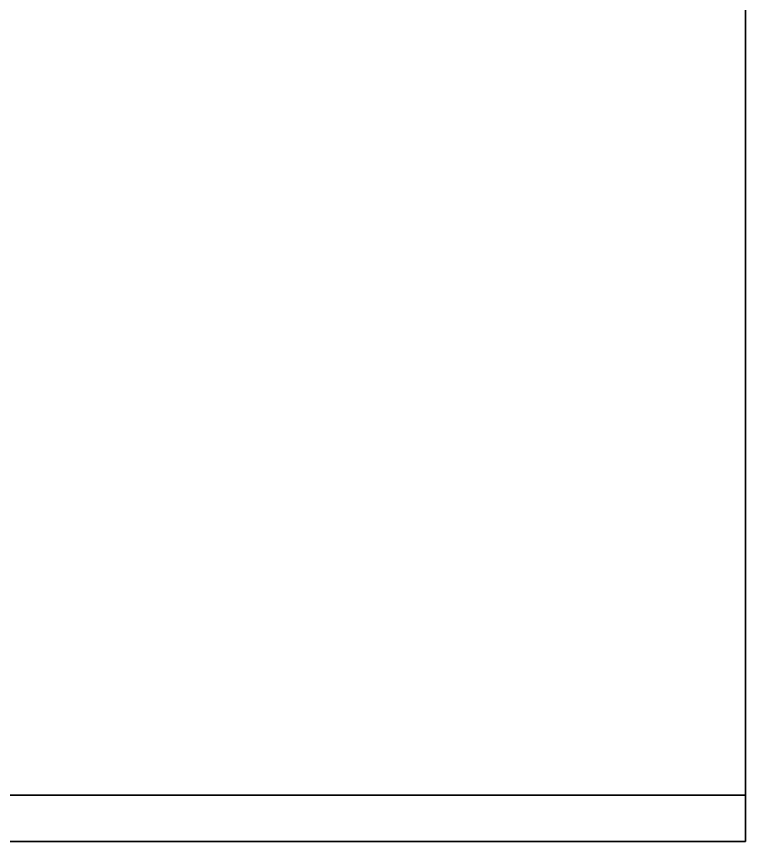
# Model space of a CAD drawing. Header units: millimetres. Extents: x -125 to 1811, y -680 to 320.
# Drawn here: x 1558.8 to 1810.9, y -379.7 to -94.6 of the extents above; entities that cross this region are included whole.
import ezdxf

# ---------------------------------------------------------------- set-up
doc = ezdxf.new("R2010")
doc.units = ezdxf.units.MM
doc.header["$MEASUREMENT"] = 0

msp = doc.modelspace()

# ---------------------------------------------------------------- linework, layer by layer
for p, q in [((1810.87, -363.73, 550.4), (1810.87, 4.27, 550.4)), ((1810.87, 4.27, 541.5), (1810.87, -363.73, 541.5)), ((1810.87, -363.73, 541.5), (1810.87, 4.27, 541.5)), ((1810.87, 4.27, 550.4), (1810.87, -363.73, 550.4)), ((1310.87, -363.73, 541.5), (1810.87, -363.73, 541.5)), ((1810.87, -363.73, 550.4), (1310.87, -363.73, 550.4)), ((1810.87, -363.73, 475.95), (1310.87, -363.73, 475.95)), ((1310.87, -363.73, 475.95), (1810.87, -363.73, 475.95)), ((1810.87, -363.73, 541.5), (1310.87, -363.73, 541.5)), ((1310.87, -363.73, 615.95), (1810.87, -363.73, 615.95)), ((1310.87, -363.73, 550.4), (1810.87, -363.73, 550.4)), ((1810.87, -363.73, 615.95), (1310.87, -363.73, 615.95)), ((1810.87, -363.73, 615.95), (1810.87, -363.73, 550.4)), ((1810.87, -379.73, 615.95), (1810.87, -363.73, 615.95)), ((1810.87, -363.73, 475.95), (1810.87, -379.73, 475.95)), ((1810.87, -363.73, 541.5), (1810.87, -363.73, 475.95)), ((1810.87, -379.73, 475.95), (1810.87, -363.73, 475.95)), ((1810.87, -363.73, 475.95), (1810.87, -363.73, 541.5)), ((1810.87, -363.73, 615.95), (1810.87, -379.73, 615.95)), ((1810.87, -363.73, 550.4), (1810.87, -363.73, 615.95)), ((1310.87, -379.73, 475.95), (1810.87, -379.73, 475.95)), ((1810.87, -379.73, 615.95), (1310.87, -379.73, 615.95)), ((1310.87, -379.73, 615.95), (1810.87, -379.73, 615.95)), ((1810.87, -379.73, 475.95), (1310.87, -379.73, 475.95)), ((1810.87, -379.73, 475.95), (1810.87, -379.73, 615.95)), ((1810.87, -379.73, 615.95), (1810.87, -379.73, 475.95))]:
    msp.add_line(p, q)

doc.saveas('drawing.dxf')
